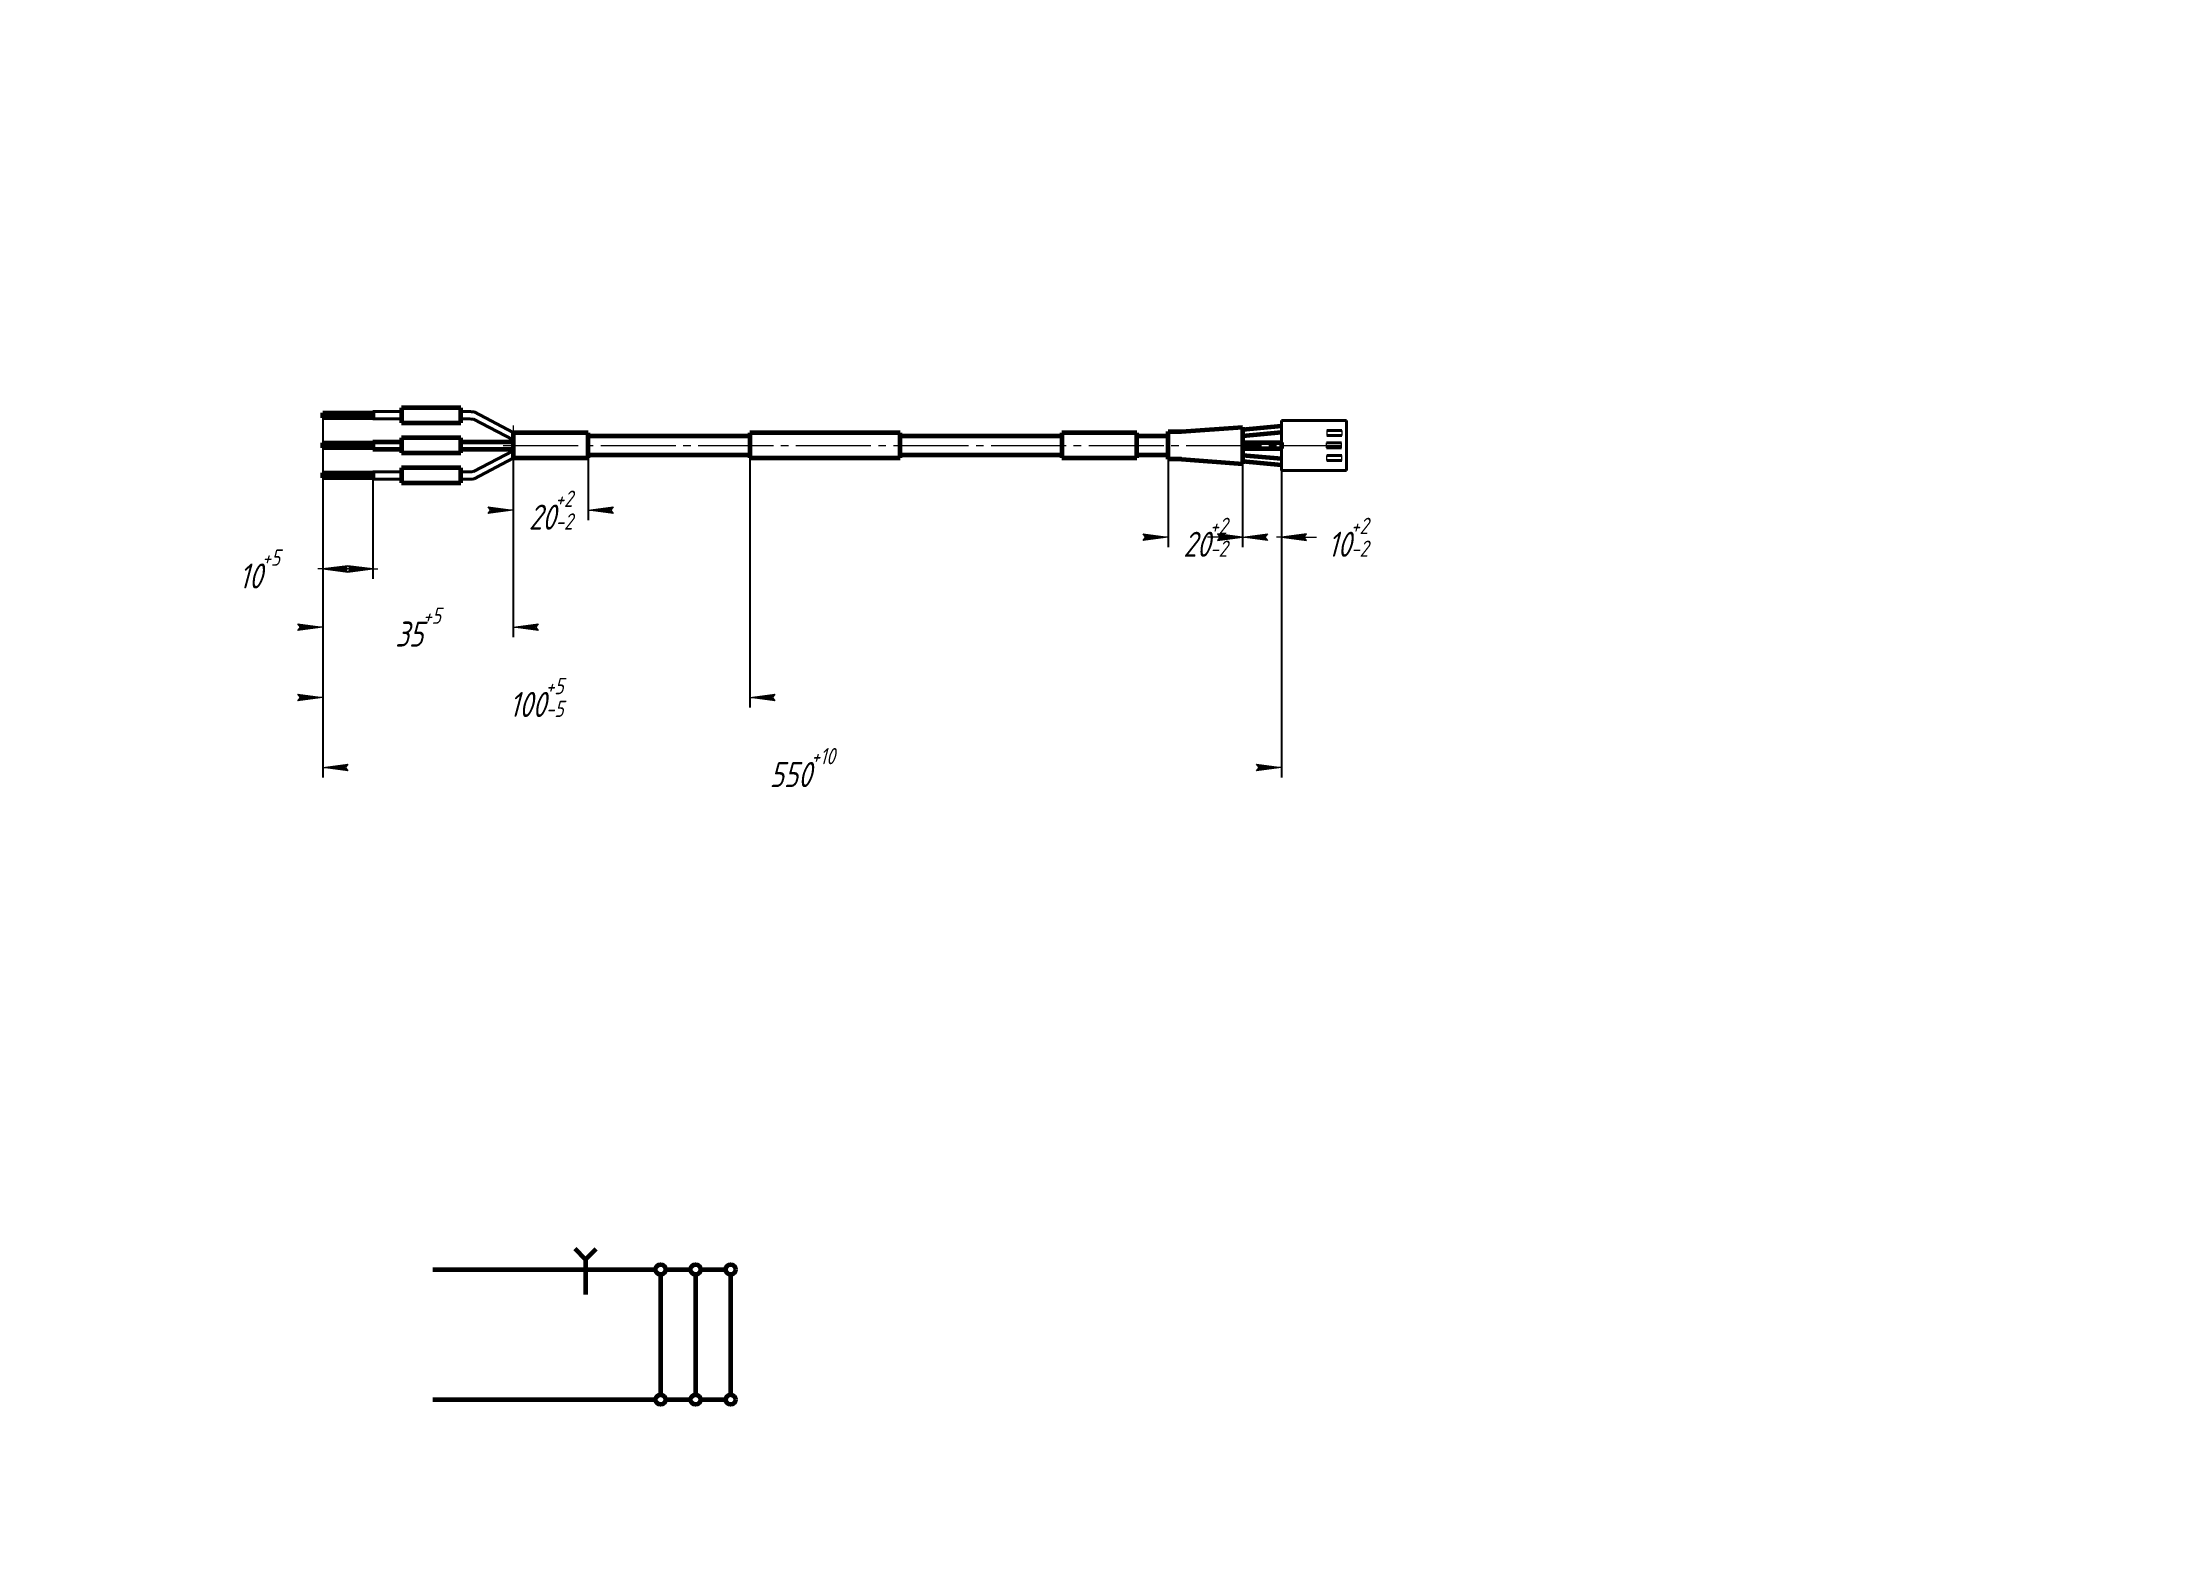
# Model space of a CAD drawing. Header units: millimetres. Extents: x 0 to 420, y 0 to 297.
import ezdxf

# ---------------------------------------------------------------- set-up
doc = ezdxf.new("R2010")
doc.units = ezdxf.units.MM
for name, pattern in [('K5LT32809', [0]), ('K5LT32810', [0]), ('K5LT_AXLED', [19.5, 15, -1.5, 1.5, -1.5]), ('K5LT_BASIC', [0]), ('K5LT_THIN', [0])]:
    doc.linetypes.add(name, pattern=pattern)
doc.styles.add('KDIMTEXTSTYLE', font='GOST_AU.SHX', dxfattribs={"width": 0.96, "oblique": 15, "height": 5})
doc.dimstyles.new('KDIMSTYLE (1.00)', dxfattribs={"dimtxt": 5, "dimasz": 1, "dimexe": 2, "dimexo": 0, "dimgap": 1, "dimtad": 1, "dimtxsty": 'KDIMTEXTSTYLE', "dimsah": 1, "dimcen": 0, "dimdle": 1, "dimadec": 0, "dimazin": 0, "dimtfac": 0.667, "dimtmove": 0, "dimatfit": 3, "dimfxl": 1, "dimtvp": 1, "dimtolj": 1, "dimtzin": 0, "dimarcsym": 0})

# ---------------------------------------------------------------- blocks, each defined once
blk = doc.blocks.new('U0')
at = {"color": 150, "linetype": 'K5LT_BASIC', "lineweight": 60, "true_color": 0x0080ff}
for p, q in [((109.1359105561847, 218.9382181371565), (94.13591055618474, 218.9382181371565)), ((94.13591055618474, 218.9382181371565), (94.13591055618474, 213.9382181371565)), ((109.1359105561847, 213.9382181371565), (109.1359105561847, 218.9382181371565)), ((94.13591055618474, 213.9382181371565), (109.1359105561847, 213.9382181371565))]:
    blk.add_line(p, q, dxfattribs=at)
blk = doc.blocks.new('U1')
at = {"color": 150, "linetype": 'K5LT_BASIC', "lineweight": 60, "true_color": 0x0080ff}
for p, q in [((171.446110569103, 218.9382181371565), (141.446110569103, 218.9382181371565)), ((141.446110569103, 218.9382181371565), (141.446110569103, 213.9382181371565)), ((171.446110569103, 213.9382181371565), (171.446110569103, 218.9382181371565)), ((141.446110569103, 213.9382181371565), (171.446110569103, 213.9382181371565))]:
    blk.add_line(p, q, dxfattribs=at)
blk = doc.blocks.new('U2')
at = {"color": 150, "linetype": 'K5LT_BASIC', "lineweight": 60, "true_color": 0x0080ff}
for p, q in [((218.7563105820213, 218.9382181371565), (203.7563105820213, 218.9382181371565)), ((203.7563105820213, 218.9382181371565), (203.7563105820213, 213.9382181371565)), ((218.7563105820213, 213.9382181371565), (218.7563105820213, 218.9382181371565)), ((203.7563105820213, 213.9382181371565), (218.7563105820213, 213.9382181371565))]:
    blk.add_line(p, q, dxfattribs=at)
blk = doc.blocks.new('KDIMARROW_01')
blk.add_hatch(color=0).paths.add_polyline_path([(-5, -0.6582624912261956), (0, 0), (-5, 0.658262491226197), (-4.5, 5.51091059616309e-16)])
at = {"color": 0, "linetype": 'K5LT_THIN', "lineweight": 18}
for p, q in [((-4.5, 5.51091059616309e-16), (-5, 0.658262491226197)), ((-5, 0.658262491226197), (0, 0)), ((0, 0), (-5, -0.6582624912261956)), ((-5, -0.6582624912261956), (-4.5, 5.51091059616309e-16)), ((0, 0), (-1, 0))]:
    blk.add_line(p, q, dxfattribs=at)
blk = doc.blocks.new('KDIMARROW_02')
blk.add_hatch(color=0).paths.add_polyline_path([(4.5, -5.51091059616309e-16), (5, 0.6582624912261956), (0, 0), (5, -0.658262491226197)])
at = {"color": 0, "linetype": 'K5LT_THIN', "lineweight": 18}
for p, q in [((0, 0), (-1, 0)), ((5, 0.6582624912261956), (0, 0)), ((0, 0), (5, -0.658262491226197)), ((0, 0), (7, -8.572527594031472e-16)), ((4.5, -5.51091059616309e-16), (5, 0.6582624912261956)), ((5, -0.658262491226197), (4.5, -5.51091059616309e-16))]:
    blk.add_line(p, q, dxfattribs=at)
blk = doc.blocks.new('U3')
at = {"color": 150, "linetype": 'K5LT_BASIC', "lineweight": 60, "true_color": 0x0080ff}
for p, q in [((56.12154304228761, 216.9382181371565), (66.12154304228761, 216.9382181371565)), ((56.12154304228761, 215.9382181371565), (56.12154304228761, 216.9382181371565)), ((66.12154304228761, 215.9382181371565), (56.12154304228761, 215.9382181371565)), ((66.12154304228761, 216.9382181371565), (66.12154304228761, 215.9382181371565))]:
    blk.add_line(p, q, dxfattribs=at)
blk = doc.blocks.new('U4')
at = {"color": 150, "linetype": 'K5LT_BASIC', "lineweight": 60, "true_color": 0x0080ff}
for p, q in [((56.12154304228761, 222.9420540911495), (66.12154304228761, 222.9420540911495)), ((56.12154304228761, 221.9420540911495), (56.12154304228761, 222.9420540911495)), ((66.12154304228761, 222.9420540911495), (66.12154304228761, 221.9420540911495)), ((66.12154304228761, 221.9420540911495), (56.12154304228761, 221.9420540911495))]:
    blk.add_line(p, q, dxfattribs=at)
blk = doc.blocks.new('U5')
at = {"color": 150, "linetype": 'K5LT_BASIC', "lineweight": 60, "true_color": 0x0080ff}
for p, q in [((56.12154304228761, 210.9343821831635), (66.12154304228761, 210.9343821831635)), ((56.12154304228761, 209.9343821831635), (56.12154304228761, 210.9343821831635)), ((66.12154304228761, 210.9343821831635), (66.12154304228761, 209.9343821831635)), ((66.12154304228761, 209.9343821831635), (56.12154304228761, 209.9343821831635))]:
    blk.add_line(p, q, dxfattribs=at)
blk = doc.blocks.new('U9')
at = {"color": 150, "linetype": 'K5LT_BASIC', "lineweight": 60, "true_color": 0x0080ff}
for p, q in [((83.68340548318784, 217.9382181371564), (71.84345621717881, 217.9382181371564)), ((71.84345621717881, 217.9382181371564), (71.84345621717881, 214.9382181371564)), ((71.84345621717881, 214.9382181371564), (83.68340548318784, 214.9382181371564)), ((83.68340548318784, 214.9382181371564), (83.68340548318784, 217.9382181371564))]:
    blk.add_line(p, q, dxfattribs=at)
blk = doc.blocks.new('U11')
at = {"color": 150, "linetype": 'K5LT_BASIC', "lineweight": 60, "true_color": 0x0080ff}
for p, q in [((83.68340548318784, 223.9420540911494), (71.84345621717881, 223.9420540911494)), ((71.84345621717881, 223.9420540911494), (71.84345621717881, 220.9420540911494)), ((83.68340548318784, 220.9420540911494), (83.68340548318784, 223.9420540911494)), ((71.84345621717881, 220.9420540911494), (83.68340548318784, 220.9420540911494))]:
    blk.add_line(p, q, dxfattribs=at)
blk = doc.blocks.new('U12')
at = {"color": 150, "linetype": 'K5LT_BASIC', "lineweight": 60, "true_color": 0x0080ff}
for p, q in [((83.68340548318784, 211.9343821831634), (71.84345621717881, 211.9343821831634)), ((71.84345621717881, 211.9343821831634), (71.84345621717881, 208.9343821831634)), ((83.68340548318784, 208.9343821831634), (83.68340548318784, 211.9343821831634)), ((71.84345621717881, 208.9343821831634), (83.68340548318784, 208.9343821831634))]:
    blk.add_line(p, q, dxfattribs=at)

msp = doc.modelspace()

# ---------------------------------------------------------------- linework, layer by layer
at = {"color": 150, "linetype": 'K5LT_BASIC', "lineweight": 60, "true_color": 0x0080ff}
for p, q in [((66.12154304228761, 221.7096937884326), (66.12154304228761, 223.1744143938664)), ((225.0057596792878, 219.1898831374422), (227.6694567586548, 219.1898831374422)), ((225.0057596792878, 213.6865531368707), (225.0057596792878, 219.1898831374422)), ((227.6694567586548, 219.1898831374422), (239.8574016643133, 220.1051609050557)), ((239.8574016643133, 219.6052718953786), (247.6764011296896, 220.3124218640086)), ((239.8574016643133, 219.6052718953786), (247.6764011296896, 220.3124218640086)), ((239.8574016643133, 220.1051609050557), (239.8574016643133, 212.738083208765)), ((239.8574016643133, 218.3698733307568), (247.6764011296896, 219.0770232993867)), ((239.8574016643133, 218.3698733307568), (247.6764011296896, 219.0770232993867)), ((66.12154304228761, 215.7058578344395), (66.12154304228761, 217.1705784398734)), ((66.12154304228761, 217.1705784398734), (71.84345621717881, 217.1705784398734)), ((66.12154304228761, 215.7058578344395), (71.84345621717881, 215.7058578344395)), ((83.68340548318783, 217.1705784398734), (94.13591055618485, 217.1705784398734)), ((83.68340548318783, 215.7058578344395), (94.13591055618485, 215.7058578344395)), ((109.1359105561847, 218.3280256694974), (141.446110569103, 218.3280256694976)), ((109.1359105561847, 214.5484106048158), (141.446110569103, 214.5484106048168)), ((171.446110569103, 218.3280256694974), (203.7563105820213, 218.3280256694976)), ((171.446110569103, 214.5484106048158), (203.7563105820213, 214.5484106048168)), ((218.7563105820213, 218.3280256694974), (225.0057596792878, 218.3280256694976)), ((218.7563105820213, 214.5484106048158), (225.0057596792878, 214.5484106048166)), ((239.8574016643133, 217.0390487458658), (247.6764011296887, 217.0390487458661)), ((239.8574016643133, 215.8086717975087), (247.6764011296906, 215.808671797509)), ((239.8574016643133, 214.5065629435562), (247.6764011296896, 213.7994129749262)), ((247.6764011296887, 217.0390487458661), (247.6764011296906, 215.808671797509)), ((66.12154304228761, 209.7020218804465), (66.12154304228761, 211.1667424858804)), ((227.6694567586549, 213.6865531368707), (225.0057596792878, 213.6865531368707)), ((227.6694567586548, 213.6865531368707), (239.8574016643133, 212.738083208765)), ((239.8574016643133, 213.2711643789343), (247.6764011296896, 212.5640144103044)), ((108.6174055326346, 53.82775124531685), (106.4960851890749, 55.94907158887649)), ((108.6174055326346, 53.82775124531685), (110.7387258761942, 55.94907158887649)), ((78.05919357366301, 51.82775124531685), (122.5938414899175, 51.82775124531685)), ((108.6174055326346, 53.82775124531685), (108.6174055326346, 46.82775124531685)), ((123.5938414899171, 50.82775124531685), (123.5938414899171, 26.82775124531686)), ((124.5938414899166, 51.82775124531685), (129.5938414899171, 51.82775124531685)), ((130.5938414899171, 50.82775124531685), (130.5938414899171, 26.82775124531686)), ((131.5938414899171, 51.82775124531685), (136.5938414899171, 51.82775124531685)), ((137.5938414899171, 50.82775124531685), (137.5938414899171, 26.82775124531686)), ((78.05919357366301, 25.82775124531685), (122.5938414899175, 25.82775124531685)), ((124.5938414899166, 25.82775124531685), (129.5938414899171, 25.82775124531685)), ((131.5938414899171, 25.82775124531685), (136.5938414899171, 25.82775124531685))]:
    msp.add_line(p, q, dxfattribs=at)
at = {"color": 7, "linetype": 'K5LT32809', "lineweight": 40}
for p, q in [((71.84345621717881, 223.1744143938664), (66.12154304228761, 223.1744143938664)), ((85.64191305652321, 223.1744143938662), (83.68340548318784, 223.1744143938662)), ((94.13591055618508, 219.0163021760025), (86.34618359785554, 223.1245662101857)), ((71.84345621717881, 221.7096937884325), (66.12154304228761, 221.7096937884326)), ((85.52335474919687, 221.7096937884324), (83.68340548318784, 221.7096937884324)), ((94.13591055618485, 217.5325362077209), (86.22896144841184, 221.6596553222247)), ((260.6764011296896, 221.4238602716875), (247.6764011296897, 221.4238602716875)), ((247.6764011296897, 221.4238602716875), (247.6764011296896, 211.4238602716875)), ((259.7190399981502, 219.4238602716875), (256.7193338537064, 219.4238602716875)), ((259.7190399981502, 218.4238602716875), (256.7193338537064, 218.4238602716875)), ((260.6764011296897, 221.4238602716875), (260.6764011296896, 211.4238602716875)), ((94.13591055618485, 215.343900066592), (86.22896144841184, 211.2167809520882)), ((94.13591055618485, 215.343900066592), (86.22896144841184, 211.2167809520882)), ((259.6764011296887, 216.9238602716885), (256.6766949852449, 216.9238602716884)), ((259.6764011296887, 215.9238602716885), (256.6766949852449, 215.9238602716884)), ((259.7190399981502, 214.4238602716875), (256.7193338537064, 214.4238602716875)), ((71.84345621717881, 211.1667424858804), (66.12154304228761, 211.1667424858804)), ((71.84345621717881, 211.1667424858804), (66.12154304228761, 211.1667424858804)), ((85.52335474919687, 211.1667424858805), (83.68340548318784, 211.1667424858805)), ((85.52335474919687, 211.1667424858805), (83.68340548318784, 211.1667424858805)), ((94.13591055618508, 213.8601340983105), (86.34618359785554, 209.7518700641273)), ((94.13591055618508, 213.8601340983105), (86.34618359785554, 209.7518700641273)), ((260.6764011296896, 211.4238602716875), (247.6764011296896, 211.4238602716875)), ((259.7190399981502, 213.4238602716875), (256.7193338537064, 213.4238602716875)), ((71.84345621717881, 209.7020218804466), (66.12154304228761, 209.7020218804465)), ((71.84345621717881, 209.7020218804466), (66.12154304228761, 209.7020218804465)), ((85.64191305652321, 209.7020218804468), (83.68340548318784, 209.7020218804468)), ((85.64191305652321, 209.7020218804468), (83.68340548318784, 209.7020218804468))]:
    msp.add_line(p, q, dxfattribs=at)
at = {"color": 7, "linetype": 'K5LT32810', "lineweight": 15}
for p, q in [((94.13591055618485, 220.4382181371564), (94.13591055618485, 212.4382181371566)), ((256.7193338537064, 219.4238602716875), (256.7193338537064, 218.4238602716875)), ((259.7196277092614, 219.4238602716875), (259.7196277092614, 218.4238602716875)), ((256.6766949852449, 215.9238602716884), (256.6766949852449, 216.9238602716884)), ((256.7193338537064, 213.4238602716875), (256.7193338537064, 214.4238602716875)), ((259.6769888407999, 215.9238602716885), (259.6769888407999, 216.9238602716885)), ((259.7196277092614, 213.4238602716875), (259.7196277092614, 214.4238602716875))]:
    msp.add_line(p, q, dxfattribs=at)
at = {"color": 30, "linetype": 'K5LT_AXLED', "lineweight": 18, "true_color": 0xff8000}
msp.add_line((92.13591055618474, 216.4382181371565), (259.4264011300655, 216.4382181371565), dxfattribs=at)
at = {"color": 150, "linetype": 'K5LT_BASIC', "lineweight": 60, "true_color": 0x0080ff}
for centre in [(123.5938414899171, 51.82775124531685), (130.5938414899171, 51.82775124531685), (137.5938414899171, 51.82775124531685), (123.5938414899171, 25.82775124531685), (130.5938414899171, 25.82775124531685), (137.5938414899171, 25.82775124531685)]:
    msp.add_circle(centre, 1, dxfattribs=at)
at = {"color": 7, "linetype": 'K5LT32809', "lineweight": 40}
for centre, radius, start, end in [((85.64191305652375, 218.1744143938727), 4.999999999993435, 81.90272718565915, 90.0000000000062), ((85.52335474919705, 216.7096937884343), 4.999999999998095, 81.88726146234943, 90.00000000000212), ((85.52335474919705, 216.1667424858786), 4.999999999998095, 269.9999999999978, 278.1127385376506), ((85.52335474919705, 216.1667424858786), 4.999999999998095, 269.9999999999978, 278.1127385376506), ((85.64191305652375, 214.7020218804402), 4.999999999993435, 269.9999999999938, 278.0972728143409), ((85.64191305652375, 214.7020218804402), 4.999999999993435, 269.9999999999938, 278.0972728143409)]:
    msp.add_arc(centre, radius, start, end, dxfattribs=at)

# ---------------------------------------------------------------- block references
for name in ['U4', 'U11', 'U0', 'U1', 'U2', 'U3', 'U9', 'U5', 'U12']:
    msp.add_blockref(name, (0, 0))

# ---------------------------------------------------------------- dimensions: what is measured, and where the dimension line sits
at = {"color": 7}
for base, p1, p2, location, text, override in [((56.12154304228761, 191.7496696919594), (66.12154304228761, 209.7020218804465), (56.12154304228761, 221.9420540911495), (43.45567046843507, 191.7496696919594), '\\H5.0;\\W0.965;\\Q15;\\H5.0;\\W0.965;\\Q15;\\Q15;10\\H0.65x;\\S+5^ ;\\H1.5x;', {"dimexo": 0, "dimblk1": 'KDIMARROW_02', "dimblk2": 'KDIMARROW_02', "dimse1": 0, "dimse2": 0, "dimclrt": 7, "dimtolj": 1}), ((56.12154304228761, 180.1475793858982), (94.13591055618474, 216.4382181371565), (56.12154304228761, 209.9343821831635), (75.12872679923618, 180.1475793858982), '\\H5.0;\\W0.965;\\Q15;\\H5.0;\\W0.965;\\Q15;\\Q15;35\\H0.65x;\\S+5^ ;\\H1.5x;', {"dimexo": 0, "dimblk1": 'KDIMARROW_01', "dimblk2": 'KDIMARROW_01', "dimse1": 0, "dimse2": 0, "dimclrt": 7, "dimtolj": 1}), ((225.0057596792878, 198.0828224279103), (239.8574016643133, 216.4216220569103), (225.0057596792878, 216.4382181371565), (232.4315806718005, 198.0828224279103), '\\H5.0;\\W0.965;\\Q15;\\H5.0;\\W0.965;\\Q15;\\Q15;20\\H0.65x;\\S+2^ -2;\\H1.5x;', {"dimexo": 0, "dimblk1": 'KDIMARROW_01', "dimblk2": 'KDIMARROW_01', "dimse1": 0, "dimse2": 0, "dimclrt": 7, "dimtolj": 1}), ((56.12154304228761, 166.088340422824), (141.446110569103, 213.9382181371565), (56.12154304228761, 209.9343821831635), (98.78382680569531, 166.088340422824), '\\H5.0;\\W0.965;\\Q15;\\H5.0;\\W0.965;\\Q15;\\Q15;100\\H0.65x;\\S+5^ -5;\\H1.5x;', {"dimexo": 0, "dimblk1": 'KDIMARROW_01', "dimblk2": 'KDIMARROW_01', "dimse1": 0, "dimse2": 0, "dimclrt": 7, "dimtolj": 1}), ((247.6764011307201, 152.0884164167704), (56.12154304228761, 209.9343821831635), (247.6764011297159, 211.1825295303178), (151.8989720869953, 152.0884164151429), '\\H5.0;\\W0.965;\\Q15;\\H5.0;\\W0.965;\\Q15;\\Q15;550\\H0.65x;\\S+10^ ;\\H1.5x;', {"dimexo": 0, "dimblk1": 'KDIMARROW_01', "dimblk2": 'KDIMARROW_01', "dimse1": 0, "dimse2": 0, "dimclrt": 7, "dimtolj": 1}), ((94.13591055618474, 203.5062780184555), (109.1359105561847, 213.9382181371565), (94.13591055618474, 213.9382181371565), (101.6359105561847, 203.5062780184555), '\\H5.0;\\W0.965;\\Q15;\\H5.0;\\W0.965;\\Q15;\\Q15;20\\H0.65x;\\S+2^ -2;\\H1.5x;', {"dimexo": 0, "dimblk1": 'KDIMARROW_01', "dimblk2": 'KDIMARROW_01', "dimse1": 0, "dimse2": 0, "dimclrt": 7, "dimtolj": 1}), ((247.6764011299913, 198.0828224279074), (239.8574016643133, 212.738083208765), (247.6764011299811, 213.7325295303253), (260.944213382036, 198.0828224279161), '\\H5.0;\\W0.965;\\Q15;\\H5.0;\\W0.965;\\Q15;\\Q15;10\\H0.65x;\\S+2^ -2;\\H1.5x;', {"dimexo": 0, "dimblk1": 'KDIMARROW_02', "dimblk2": 'KDIMARROW_02', "dimse1": 0, "dimse2": 0, "dimclrt": 7, "dimtolj": 1})]:
    msp.add_linear_dim(base=base, p1=p1, p2=p2, location=location, text=text, dimstyle='KDIMSTYLE (1.00)', override=override, dxfattribs=at).render()

doc.saveas('drawing.dxf')
